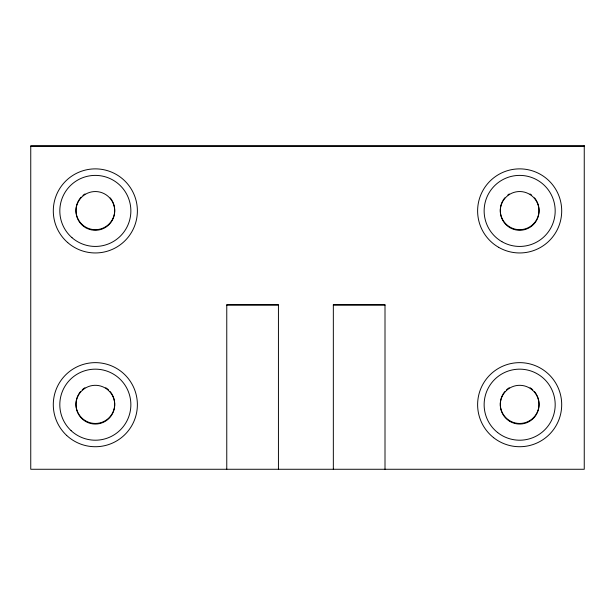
<?xml version="1.0" encoding="UTF-8"?>
<svg xmlns="http://www.w3.org/2000/svg" width="615" height="615" viewBox="0 0 615 615"><rect width="100%" height="100%" fill="white"/><g stroke="black" fill="none" stroke-linecap="round" stroke-linejoin="round"><path stroke-width="0.92" d="M30.75 146.324L584.25 146.324M226.766 305.209L278.434 305.209M333.338 305.209L385.005 305.209M385.005 469.268L385.005 304.563L333.338 304.563L333.338 469.268M278.434 469.268L278.434 304.563L226.766 304.563L226.766 469.268M536.849 395.138A19.38 19.38 0 0 1 519.66 423.466A19.38 19.38 0 0 1 502.478 395.138M502.878 394.399A19.38 19.38 0 0 1 504.823 391.632M506.568 389.802A19.38 19.38 0 0 1 509.251 387.742M530.068 387.742A19.38 19.38 0 0 1 532.751 389.802M534.504 391.632A19.38 19.38 0 0 1 536.441 394.399M112.553 201.428A19.38 19.38 0 0 1 106.172 226.389A19.38 19.38 0 0 1 80.634 222.938A19.38 19.38 0 0 1 81.103 197.177M82.933 195.439A19.38 19.38 0 0 1 84.985 193.94M110.223 197.915A19.38 19.38 0 0 1 112.153 200.69M536.849 201.366A19.38 19.38 0 0 1 519.66 229.695A19.38 19.38 0 0 1 502.478 201.366M502.878 200.628A19.38 19.38 0 0 1 504.823 197.861M507.867 194.947A19.38 19.38 0 0 1 509.251 193.971M530.068 193.971A19.38 19.38 0 0 1 531.46 194.947M534.504 197.861A19.38 19.38 0 0 1 536.441 200.628M112.522 395.138A19.38 19.38 0 0 1 95.34 423.466A19.38 19.38 0 0 1 78.151 395.138M78.559 394.399A19.38 19.38 0 0 1 80.496 391.632M82.249 389.802A19.38 19.38 0 0 1 84.932 387.742M105.749 387.742A19.38 19.38 0 0 1 108.432 389.802M110.177 391.632A19.38 19.38 0 0 1 112.122 394.399M584.25 145.732L30.75 145.732L30.75 469.268L584.25 469.268L584.25 145.732M72.001 237.69A35.524 35.524 0 0 0 130.203 217.733A35.524 35.524 0 0 0 83.817 177.312A35.524 35.524 0 0 0 72.001 237.69M85.654 227.696A19.38 19.38 0 0 0 114.713 210.914A19.38 19.38 0 0 0 85.654 194.132A19.38 19.38 0 0 0 85.654 227.696M509.973 421.46A19.38 19.38 0 0 0 539.04 404.678A19.38 19.38 0 0 0 509.973 387.904A19.38 19.38 0 0 0 509.973 421.46M497.673 432.583A35.524 35.524 0 0 0 554.822 409.767A35.524 35.524 0 0 0 506.483 371.691A35.524 35.524 0 0 0 497.673 432.583M81.687 418.431A19.38 19.38 0 0 0 114.075 409.628A19.38 19.38 0 0 0 90.259 385.982A19.38 19.38 0 0 0 81.687 418.431M67.719 242.602A42.035 42.035 0 0 0 136.599 218.986A42.035 42.035 0 0 0 81.703 171.147A42.035 42.035 0 0 0 67.719 242.602M498.642 247.322A42.035 42.035 0 0 0 561.703 210.914A42.035 42.035 0 0 0 498.642 174.506A42.035 42.035 0 0 0 498.642 247.322M493.645 437.703A42.035 42.035 0 0 0 561.264 410.705A42.035 42.035 0 0 0 504.069 365.641A42.035 42.035 0 0 0 493.645 437.703M66.658 435.42A42.035 42.035 0 0 0 136.299 414.149A42.035 42.035 0 0 0 83.063 364.472A42.035 42.035 0 0 0 66.658 435.42M509.973 227.696A19.38 19.38 0 0 0 539.04 210.914A19.38 19.38 0 0 0 509.973 194.132A19.38 19.38 0 0 0 509.973 227.696M71.102 430.654A35.524 35.524 0 0 0 129.95 412.68A35.524 35.524 0 0 0 84.962 370.707A35.524 35.524 0 0 0 71.102 430.654M501.901 241.68A35.524 35.524 0 0 0 555.184 210.914A35.524 35.524 0 0 0 501.901 180.149A35.524 35.524 0 0 0 501.901 241.68"/></g></svg>
